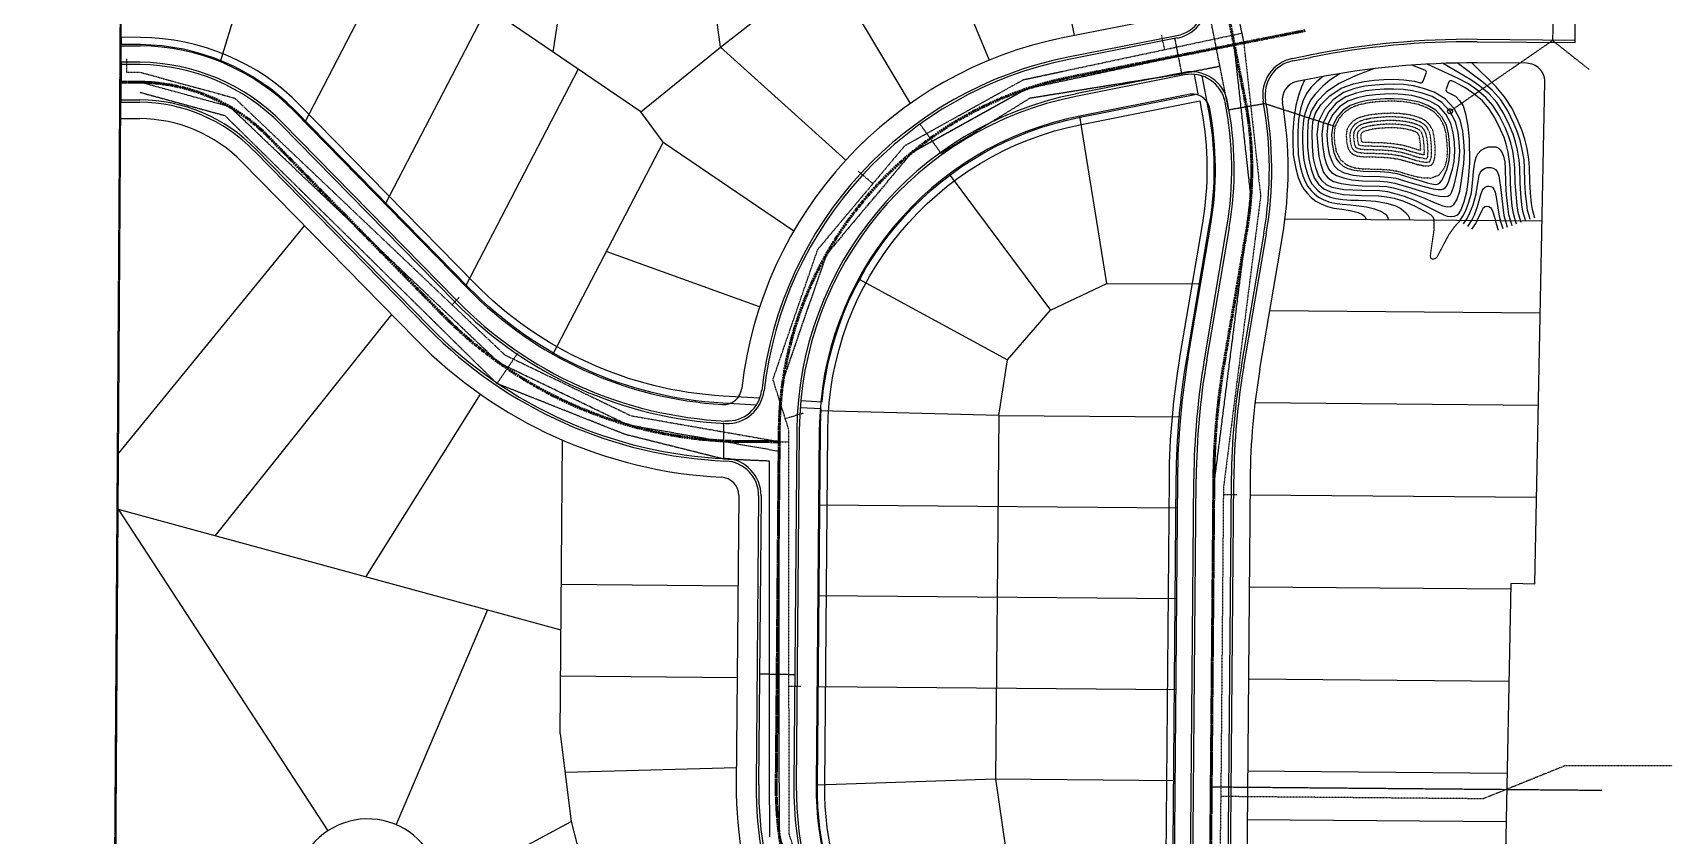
# Model space of a CAD drawing. Header units: metres. Extents: x 2434713 to 2437276, y 412026 to 418243.
# Drawn here: x 2435816 to 2437169, y 413608 to 414270 of the extents above; entities that cross this region are included whole.
import ezdxf

# ---------------------------------------------------------------- set-up
doc = ezdxf.new("R2010")
doc.units = ezdxf.units.M
for name, pattern in [('HIDDEN2', [0.1875, 0.125, -0.0625]), ('RES_SURVEY$0$CENTER', [2, 1.25, -0.25, 0.25, -0.25]), ('RES_SURVEY$0$DASHED', [0.75, 0.5, -0.25]), ('SANITARY', [1.7, 1.5, -0.2]), ('STORM', [0.6, 0.5, -0.1])]:
    doc.linetypes.add(name, pattern=pattern)
for name, color, linetype in [('P-CONT', 3, 'Continuous'), ('P-CURB', 2, 'Continuous'), ('P-SW', 241, 'Continuous'), ('P-U-SAN', 6, 'SANITARY'), ('P-U-STM', 4, 'STORM'), ('P-U-WAT', 7, 'HIDDEN2'), ('RES_SURVEY$0$E-LOTLINE', 1, 'RES_SURVEY$0$DASHED'), ('RES_SURVEY$0$P-LOTLINE', 3, 'Continuous')]:
    doc.layers.add(name, color=color, linetype=linetype)
doc.layers.add('RES_SURVEY$0$P-CL', color=7, linetype='RES_SURVEY$0$CENTER', lineweight=50, true_color=0xc2cc0000)

msp = doc.modelspace()

# ---------------------------------------------------------------- linework, layer by layer
at = {"layer": 'P-CONT'}
for points, elevation in [([(2436922.4, 414240.7), (2436908.2, 414235.1), (2436893.9, 414228.5), (2436883.7, 414221.6), (2436875.7, 414213.3), (2436870.9, 414205.6), (2436868.4, 414197.6), (2436867.8, 414188.3), (2436867.9, 414176), (2436868.9, 414166.1), (2436870.9, 414157.8), (2436873.4, 414150.7), (2436876.9, 414145.6), (2436881.5, 414141.5), (2436887, 414139), (2436897.6, 414136.8), (2436912.6, 414136.2), (2436926.9, 414135.9), (2436933.5, 414135.1), (2436939.3, 414133.8), (2436946.7, 414131.6), (2436956.2, 414127.7), (2436964.6, 414123.3), (2436969.5, 414120.3), (2436971.3, 414118.4), (2436972.3, 414116.2)], 954), ([(2437040.4, 414112.5), (2437038.9, 414117), (2437037.9, 414121.3), (2437036.9, 414127.4), (2437036, 414136.9), (2437035.4, 414146.4), (2437035.1, 414158.6), (2437034.6, 414164.2), (2437033.4, 414171.8), (2437031.9, 414178.4), (2437030.1, 414184), (2437027.3, 414190.5), (2437022.6, 414200.2), (2437017.7, 414208), (2437012.3, 414214.3), (2437005.3, 414220.1), (2436998.6, 414224.7), (2436989.5, 414229.6), (2436987.1, 414230.7), (2436986.3, 414230.8), (2436985.5, 414230.7), (2436984.9, 414230.2), (2436984.4, 414229.5), (2436982.3, 414224), (2436982.1, 414223.2), (2436982.3, 414222.4), (2436982.8, 414221.8), (2436983.3, 414221.4), (2436985.1, 414220.6), (2436990, 414218), (2436993.4, 414214.5), (2436996.4, 414210.1), (2436998.4, 414203.6), (2437000.3, 414193.4), (2437001.4, 414182.7), (2437001.5, 414163.2), (2437000.4, 414149.4), (2436999.2, 414139.2), (2436996.9, 414130.9), (2436994.6, 414124.9), (2436992.9, 414121.4), (2436991.4, 414119.8), (2436989, 414118.8), (2436986.2, 414118.5), (2436983.4, 414118.8), (2436980.8, 414119.8), (2436966.4, 414126.9), (2436957.9, 414131.4), (2436948, 414135.4), (2436940.3, 414137.6), (2436934.2, 414139), (2436927.2, 414139.9), (2436912.8, 414140.2), (2436898, 414140.8), (2436888.2, 414142.8), (2436883.7, 414144.9), (2436879.9, 414148.3), (2436877, 414152.5), (2436874.7, 414159), (2436872.9, 414166.7), (2436871.9, 414176.2), (2436871.8, 414188.2), (2436872.4, 414196.9), (2436874.6, 414204), (2436878.9, 414210.8), (2436886.3, 414218.5), (2436895.8, 414224.8), (2436905.8, 414228.3), (2436914.7, 414230.2), (2436923, 414231.3), (2436931, 414231.8), (2436939.1, 414232), (2436947.5, 414231.5), (2436956.1, 414230.4), (2436961, 414229.2), (2436961.8, 414229.2), (2436962.5, 414229.5), (2436963.1, 414230.1), (2436963.3, 414230.5), (2436965.9, 414237), (2436966, 414237.8), (2436965.8, 414238.6), (2436965.4, 414239.2), (2436964.8, 414239.6), (2436954, 414243.8)], 953), ([(2437044.2, 414113.7), (2437042.8, 414118.1), (2437041.8, 414122.1), (2437040.9, 414127.9), (2437040, 414137.2), (2437039.4, 414146.6), (2437039.1, 414158.8), (2437038.6, 414164.7), (2437037.4, 414172.6), (2437035.8, 414179.5), (2437033.8, 414185.4), (2437031, 414192.2), (2437026.1, 414202.1), (2437021, 414210.4), (2437015.1, 414217.1), (2437007.7, 414223.3), (2437000.7, 414228.2), (2436991.2, 414233.2), (2436966.8, 414244.6)], 952), ([(2437048, 414115), (2437046.6, 414119.2), (2437045.7, 414122.9), (2437044.9, 414128.5), (2437044, 414137.5), (2437043.4, 414146.7), (2437043.1, 414159), (2437042.6, 414165.2), (2437041.3, 414173.4), (2437039.6, 414180.5), (2437037.6, 414186.8), (2437034.6, 414193.9), (2437029.6, 414204), (2437024.2, 414212.8), (2437017.9, 414220), (2437010.2, 414226.4), (2437002.8, 414231.6), (2436979.3, 414245.2)], 951), ([(2437051.8, 414116.2), (2437050.5, 414120.4), (2437049.6, 414123.7), (2437048.8, 414129), (2437047.9, 414137.9), (2437047.4, 414146.9), (2437047.1, 414159.2), (2437046.6, 414165.6), (2437045.2, 414174.1), (2437043.5, 414181.6), (2437041.3, 414188.2), (2437038.3, 414195.5), (2437033.2, 414206), (2437027.4, 414215.2), (2437020.7, 414222.9), (2437012.6, 414229.6), (2436991.5, 414245.5)], 950), ([(2437055.6, 414117.4), (2437054.3, 414121.5), (2437053.6, 414124.5), (2437052.8, 414129.5), (2437051.9, 414138.2), (2437051.4, 414147.1), (2437051, 414159.4), (2437050.5, 414166.1), (2437049.2, 414174.9), (2437047.3, 414182.7), (2437045.1, 414189.5), (2437041.9, 414197.2), (2437036.7, 414207.9), (2437030.6, 414217.6), (2437023.5, 414225.8), (2437003.5, 414245.5)], 949), ([(2436865.4, 414231.2), (2436863, 414225.9), (2436860.5, 414218.7), (2436858.2, 414210.3), (2436856.5, 414199.4), (2436855.8, 414188.7), (2436855.8, 414180.6), (2436856.2, 414169.7), (2436857.1, 414164), (2436858.3, 414158.3), (2436860.3, 414151.1), (2436862.6, 414145.3), (2436865, 414141.2), (2436867.8, 414137.7), (2436871, 414134.4), (2436874.9, 414131.4), (2436879.1, 414129.1), (2436884.4, 414127.1), (2436889.6, 414125.7), (2436896.2, 414124.9), (2436903, 414123.7), (2436909.7, 414122), (2436913.2, 414120.5), (2436915.2, 414118.9), (2436915.9, 414117.7), (2436916.3, 414116.3)], 957), ([(2436880.7, 414234.3), (2436875.2, 414230), (2436870.9, 414225.4), (2436867.1, 414220.3), (2436864.1, 414214), (2436862, 414207.3), (2436860.5, 414198.9), (2436859.8, 414188.6), (2436859.8, 414180.7), (2436860.2, 414170.1), (2436861, 414164.7), (2436862.1, 414159.2), (2436864.1, 414152.4), (2436866.2, 414147.1), (2436868.3, 414143.5), (2436870.8, 414140.3), (2436873.7, 414137.4), (2436877, 414134.7), (2436880.7, 414132.8), (2436885.6, 414130.9), (2436890.4, 414129.7), (2436896.6, 414128.9), (2436903.4, 414128.3), (2436910.3, 414127.7), (2436916.7, 414126.8), (2436923.1, 414125.2), (2436929.1, 414122.8), (2436932.3, 414120.7), (2436933.7, 414119), (2436934.3, 414117.7), (2436934.5, 414116.3)], 956), ([(2436894.9, 414236.8), (2436886.3, 414231.3), (2436880.5, 414226.4), (2436874.2, 414219.7), (2436870.5, 414214.7), (2436867.8, 414209.5), (2436865.6, 414203.5), (2436864.5, 414198.4), (2436863.8, 414188.4), (2436863.8, 414180.7), (2436864.2, 414170.5), (2436865, 414165.4), (2436866, 414160.2), (2436867.9, 414153.7), (2436869.8, 414148.8), (2436871.6, 414145.7), (2436873.9, 414143), (2436876.4, 414140.3), (2436879.2, 414138.1), (2436882.4, 414136.4), (2436886.8, 414134.7), (2436891.2, 414133.6), (2436897.1, 414132.9), (2436903.6, 414132.3), (2436909.9, 414132.2), (2436916, 414131.9), (2436924.3, 414131.3), (2436933, 414129.9), (2436940.1, 414127.8), (2436944.8, 414125.4), (2436948.9, 414122.2), (2436951.1, 414119.5), (2436951.9, 414118), (2436952.2, 414116.2)], 955), ([(2436993.4, 414114.9), (2436996.2, 414119.1), (2436998.3, 414123.3), (2437000.7, 414129.7), (2437003.2, 414138.4), (2437004.4, 414149), (2437005, 414156), (2437006, 414163.6), (2437007, 414167.7), (2437008.5, 414170.6), (2437011.1, 414173.4), (2437014.2, 414175.2), (2437017.2, 414176.2), (2437020.8, 414176.4), (2437023.3, 414176.2), (2437025.3, 414175.5), (2437027, 414173.9), (2437028.7, 414171.3), (2437029.8, 414168.5), (2437030.7, 414163.7), (2437031.1, 414158.4), (2437031.4, 414146.2), (2437032, 414136.6), (2437033, 414126.9), (2437033.9, 414120.5), (2437035.1, 414115.9), (2437036.6, 414111.3)], 954), ([(2436996.7, 414112.7), (2436999.7, 414117.1), (2437002, 414121.8), (2437004.5, 414128.4), (2437007.1, 414137.6), (2437008.7, 414147.9), (2437009.7, 414152.8), (2437010.7, 414155.4), (2437012, 414156.9), (2437014, 414158.4), (2437016.3, 414159.1), (2437019.2, 414159.3), (2437021.2, 414158.8), (2437023.1, 414157.5), (2437024.7, 414155.4), (2437025.8, 414152.3), (2437026.5, 414148.5), (2437027.2, 414143), (2437028, 414136.2), (2437029, 414126.4), (2437030, 414119.7), (2437031.2, 414114.8), (2437032.8, 414110)], 955), ([(2437000.1, 414110.5), (2437003.2, 414115.1), (2437005.6, 414120.2), (2437008.3, 414127.1), (2437011, 414136.8), (2437012.2, 414140.4), (2437013.3, 414141.9), (2437014.5, 414143), (2437016.1, 414143.7), (2437017.7, 414143.9), (2437019.3, 414143.5), (2437020.6, 414142.9), (2437021.8, 414141.4), (2437022.7, 414138.9), (2437023.7, 414134.7), (2437025, 414125.9), (2437026.1, 414119), (2437027.4, 414113.7), (2437029, 414108.8)], 956), ([(2437003.4, 414108.3), (2437006.7, 414113.1), (2437009.3, 414118.6), (2437011.4, 414122.7), (2437013.2, 414126.2), (2437014.6, 414127.1), (2437016, 414127.4), (2437017.6, 414127.1), (2437018.9, 414126.3), (2437019.8, 414125), (2437020.8, 414122.5), (2437022.2, 414118.2), (2437023.6, 414112.6), (2437025.2, 414107.6)], 957)]:
    msp.add_lwpolyline(points, dxfattribs=dict(at, elevation=elevation))
at = {"layer": 'P-CONT', "flags": 128}
for points, elevation in [([(2436875.7, 414186.5), (2436876.4, 414177.1), (2436877.3, 414168.4), (2436878.8, 414161.7), (2436881.2, 414155.2), (2436884.8, 414150.8), (2436889.4, 414147.8), (2436895.7, 414146), (2436903.5, 414144.9), (2436913, 414144.2), (2436927.4, 414143.9), (2436933.5, 414143.4), (2436939, 414142.5), (2436952.3, 414138.6), (2436963.1, 414134.4), (2436973.2, 414130.1), (2436979.5, 414127.7), (2436983.1, 414126.8), (2436986.3, 414127.1), (2436988.8, 414128.7), (2436991.1, 414132.6), (2436993.6, 414139.7), (2436995.1, 414148.6), (2436996.8, 414162.5), (2436997.5, 414172.2), (2436997, 414180.7), (2436996.1, 414189.2), (2436993.8, 414198.5), (2436988.9, 414207.9), (2436981.4, 414216), (2436972.5, 414221.3), (2436963.7, 414224.5), (2436955.3, 414226.5), (2436947.1, 414227.6), (2436939, 414228), (2436931.2, 414227.8), (2436923.4, 414227.3), (2436915.3, 414226.3), (2436906.9, 414224.5), (2436897.7, 414221.2), (2436889, 414215.2), (2436881.9, 414207.1), (2436877, 414197.1)], 952), ([(2436879.7, 414186.4), (2436880.4, 414177.7), (2436881.7, 414168.4), (2436883.3, 414162.8), (2436885.3, 414158.2), (2436887.7, 414155.2), (2436891.8, 414152.7), (2436897.5, 414150.6), (2436904.6, 414149.1), (2436913.3, 414148.2), (2436927.6, 414147.9), (2436934, 414147.3), (2436939.9, 414146.4), (2436953.2, 414142.4), (2436962.9, 414139.3), (2436971.6, 414136.7), (2436977, 414135.6), (2436980.7, 414135.3), (2436983.6, 414135.6), (2436985.8, 414137), (2436987.1, 414139), (2436988.9, 414144.6), (2436990.9, 414152.8), (2436992.8, 414163.3), (2436993.5, 414172.3), (2436993, 414180.4), (2436992.2, 414188.4), (2436990, 414197), (2436985.5, 414205.6), (2436978.9, 414212.8), (2436970.8, 414217.7), (2436962.6, 414220.7), (2436954.6, 414222.5), (2436946.8, 414223.6), (2436939, 414224), (2436931.3, 414223.8), (2436923.7, 414223.3), (2436916, 414222.4), (2436908, 414220.6), (2436899.5, 414217.6), (2436891.6, 414212.2), (2436885.3, 414204.9), (2436880.9, 414195.9)], 951), ([(2436883.8, 414186.3), (2436884.3, 414178.2), (2436885.9, 414170.1), (2436887.9, 414164.4), (2436890, 414160.7), (2436892.8, 414157.7), (2436898.1, 414154.8), (2436905.6, 414153), (2436913.6, 414152.1), (2436927.8, 414151.9), (2436934.4, 414151.3), (2436940.8, 414150.3), (2436954.2, 414146.3), (2436964.2, 414143.5), (2436971.6, 414141.7), (2436976, 414141.1), (2436978.4, 414141.1), (2436980.1, 414141.6), (2436981.5, 414142.5), (2436982.8, 414144.1), (2436984.5, 414147.9), (2436986, 414152.7), (2436987.5, 414157.8), (2436988.9, 414164.1), (2436989.5, 414172.3), (2436989.1, 414180.1), (2436988.2, 414187.7), (2436986.2, 414195.6), (2436982.2, 414203.3), (2436976.3, 414209.7), (2436969, 414214.1), (2436961.4, 414216.8), (2436953.9, 414218.6), (2436946.4, 414219.6), (2436938.9, 414220), (2436931.5, 414219.8), (2436924.1, 414219.3), (2436916.7, 414218.4), (2436909.1, 414216.8), (2436901.3, 414214), (2436894.3, 414209.2), (2436888.6, 414202.6), (2436884.8, 414194.8)], 950), ([(2436887.8, 414186.2), (2436888.3, 414178.7), (2436889.7, 414171.5), (2436891.9, 414166.2), (2436894.2, 414163), (2436897.4, 414160.4), (2436901.3, 414158.4), (2436906.5, 414157), (2436913.8, 414156.1), (2436928, 414155.8), (2436934.9, 414155.3), (2436941.7, 414154.2), (2436955.2, 414150.2), (2436962.5, 414147.9), (2436966.8, 414146.5), (2436970.4, 414145.7), (2436973.4, 414145.3), (2436975.3, 414145.6), (2436976.8, 414146.4), (2436978.4, 414148.1), (2436980, 414150.6), (2436982.8, 414157.5), (2436984.9, 414164.9), (2436985.5, 414172.3), (2436985.1, 414179.8), (2436984.3, 414187), (2436982.5, 414194.2), (2436978.9, 414201), (2436973.8, 414206.6), (2436967.3, 414210.5), (2436960.3, 414213), (2436953.2, 414214.6), (2436946, 414215.6), (2436938.8, 414216), (2436931.7, 414215.8), (2436924.5, 414215.4), (2436917.4, 414214.5), (2436910.2, 414212.9), (2436903.2, 414210.4), (2436897, 414206.2), (2436892, 414200.4), (2436888.7, 414193.6)], 949)]:
    msp.add_lwpolyline(points, close=True, dxfattribs=dict(at, elevation=elevation))
at = {"layer": 'P-CONT', "linetype": 'HIDDEN2', "flags": 128}
for points, elevation in [([(2436889.8, 414186.2), (2436890.3, 414179), (2436891.7, 414172.1), (2436894.9, 414165.9), (2436900.3, 414161.3), (2436906.9, 414158.9), (2436914, 414158.1), (2436928.1, 414157.8), (2436935.2, 414157.3), (2436942.1, 414156.2), (2436955.6, 414152.2), (2436962.6, 414150.8), (2436969.9, 414150.5), (2436976.4, 414153), (2436980.8, 414158.5), (2436982.9, 414165.2), (2436983.5, 414172.4), (2436983.1, 414179.6), (2436982.3, 414186.7), (2436980.6, 414193.5), (2436977.3, 414199.8), (2436972.5, 414205), (2436966.4, 414208.6), (2436959.7, 414211.1), (2436952.8, 414212.7), (2436945.8, 414213.6), (2436938.8, 414214), (2436931.7, 414213.8), (2436924.7, 414213.4), (2436917.7, 414212.5), (2436910.8, 414211), (2436904.1, 414208.6), (2436898.3, 414204.7), (2436893.7, 414199.3), (2436890.6, 414193)], 948.5), ([(2436899.8, 414185.9), (2436900.2, 414180.3), (2436901.2, 414175.5), (2436902.9, 414172.3), (2436905.4, 414170.1), (2436909.2, 414168.7), (2436914.6, 414168.1), (2436928.6, 414167.8), (2436936.3, 414167.2), (2436944.4, 414165.9), (2436958.1, 414161.9), (2436963.7, 414160.7), (2436968.3, 414160.6), (2436970.2, 414161.3), (2436971.8, 414163.3), (2436973, 414167.2), (2436973.4, 414172.5), (2436973.1, 414178.8), (2436972.4, 414184.9), (2436971.2, 414189.9), (2436969, 414194), (2436966.1, 414197.2), (2436962.1, 414199.6), (2436956.9, 414201.5), (2436951, 414202.8), (2436944.9, 414203.6), (2436938.6, 414204), (2436932.2, 414203.8), (2436925.7, 414203.4), (2436919.4, 414202.6), (2436913.6, 414201.3), (2436908.7, 414199.6), (2436905.1, 414197.1), (2436902.1, 414193.7), (2436900.4, 414190.2)], 947.5), ([(2436902.8, 414185.8), (2436903.2, 414180.7), (2436904, 414176.5), (2436905.3, 414174.2), (2436906.9, 414172.8), (2436909.9, 414171.7), (2436914.8, 414171.1), (2436928.7, 414170.8), (2436936.7, 414170.2), (2436945, 414168.9), (2436958.8, 414164.8), (2436964.1, 414163.7), (2436967.8, 414163.6), (2436968.4, 414163.8), (2436969.1, 414164.7), (2436970.1, 414167.8), (2436970.4, 414172.5), (2436970.1, 414178.5), (2436969.5, 414184.4), (2436968.3, 414188.8), (2436966.6, 414192.3), (2436964.2, 414194.8), (2436960.8, 414196.8), (2436956, 414198.6), (2436950.5, 414199.9), (2436944.7, 414200.7), (2436938.6, 414201), (2436932.3, 414200.9), (2436926, 414200.4), (2436919.9, 414199.7), (2436914.4, 414198.5), (2436910, 414196.9), (2436907.1, 414194.9), (2436904.6, 414192), (2436903.3, 414189.3)], 946.5), ([(2436905.9, 414185.8), (2436906.2, 414181.1), (2436906.9, 414177.5), (2436907.6, 414176.1), (2436908.5, 414175.4), (2436910.6, 414174.6), (2436915, 414174.1), (2436928.9, 414173.8), (2436937.1, 414173.2), (2436945.7, 414171.8), (2436959.5, 414167.7), (2436964.4, 414166.7), (2436966.6, 414166.6), (2436967.1, 414168.3), (2436967.4, 414172.5), (2436967.1, 414178.3), (2436966.5, 414183.8), (2436965.5, 414187.8), (2436964.1, 414190.5), (2436962.3, 414192.5), (2436959.5, 414194.1), (2436955.2, 414195.7), (2436949.9, 414196.9), (2436944.4, 414197.7), (2436938.5, 414198), (2436932.4, 414197.9), (2436926.2, 414197.4), (2436920.4, 414196.7), (2436915.2, 414195.6), (2436911.4, 414194.2), (2436909.1, 414192.6), (2436907.1, 414190.4), (2436906.2, 414188.4)], 945.5), ([(2436908.9, 414185.7), (2436909.2, 414181.5), (2436909.8, 414178.5), (2436910, 414178), (2436911.3, 414177.6), (2436915.2, 414177.1), (2436929, 414176.8), (2436937.4, 414176.2), (2436946.4, 414174.7), (2436960.2, 414170.6), (2436964.2, 414169.8), (2436964.4, 414172.6), (2436964.1, 414178), (2436963.6, 414183.3), (2436962.7, 414186.7), (2436961.6, 414188.8), (2436960.4, 414190.1), (2436958.2, 414191.4), (2436954.3, 414192.8), (2436949.4, 414194), (2436944.1, 414194.7), (2436938.5, 414195), (2436932.5, 414194.9), (2436926.5, 414194.5), (2436920.9, 414193.7), (2436916, 414192.7), (2436912.8, 414191.5), (2436911.1, 414190.3), (2436909.7, 414188.7), (2436909.1, 414187.6)], 944.5), ([(2436911.9, 414185.6), (2436912.1, 414181.9), (2436912.4, 414180.5), (2436915.4, 414180.1), (2436929.2, 414179.8), (2436937.8, 414179.1), (2436947, 414177.7), (2436960.9, 414173.5), (2436961.4, 414173.4), (2436961.1, 414177.8), (2436960.6, 414182.7), (2436959.9, 414185.6), (2436959.1, 414187), (2436958.5, 414187.8), (2436957, 414188.7), (2436953.5, 414189.9), (2436948.8, 414191), (2436943.8, 414191.7), (2436938.4, 414192), (2436932.7, 414191.9), (2436926.8, 414191.5), (2436921.4, 414190.8), (2436916.9, 414189.8), (2436914.2, 414188.8), (2436913.1, 414188.1), (2436912.2, 414187), (2436912, 414186.7)], 943.5)]:
    msp.add_lwpolyline(points, close=True, dxfattribs=dict(at, elevation=elevation))
at = {"layer": 'P-CONT', "const_width": 1, "elevation": 954}
msp.add_lwpolyline([(2436993.4, 414114.9), (2436989.1, 414110.1), (2436984.7, 414104), (2436979.4, 414094.1), (2436975.1, 414085.7), (2436973.4, 414084.1), (2436971.3, 414083.5), (2436969.7, 414084.4), (2436969.3, 414086.1), (2436969.9, 414091.3), (2436971.6, 414102.8), (2436972.4, 414108), (2436972.3, 414116.2)], dxfattribs=at)
at = {"layer": 'P-CURB'}
for p, q in [((2437088.7, 414262.3), (2437088.7, 414307.3)), ((2436760.1, 414268), (2436670.4, 414250.3)), ((2436760.5, 414266.1), (2436670.8, 414248.3)), ((2437007.9, 414265), (2437088.7, 414264.3)), ((2436855.5, 414249.2), (2436870, 414252.1)), ((2437007.9, 414263), (2437088.7, 414262.3)), ((2435888.6, 414246.2), (2435888.5, 414213.2)), ((2435904.4, 414246.1), (2435888.6, 414246.2)), ((2435904.4, 414244.1), (2435888.6, 414244.2)), ((2436766.1, 414237.6), (2436676.4, 414219.9)), ((2436855.9, 414247.3), (2436870.4, 414250.1)), ((2436766.5, 414235.7), (2436676.8, 414217.9)), ((2435888.5, 414215.2), (2435904.2, 414215.1)), ((2435888.5, 414213.2), (2435904.2, 414213.1)), ((2436164, 414048.3), (2436020.5, 414194.7)), ((2436165.4, 414049.7), (2436022, 414196.1)), ((2435998.4, 414173), (2436141.8, 414026.6)), ((2435999.8, 414174.4), (2436143.3, 414028)), ((2436782.8, 414000.5), (2436801.4, 414110.2)), ((2436784.7, 414000.2), (2436803.4, 414109.8)), ((2436813.3, 413995.3), (2436832, 414105)), ((2436815.3, 413995), (2436834, 414104.6)), ((2436446.4, 413942.2), (2436443.9, 413649.7)), ((2436448.4, 413942.2), (2436445.9, 413649.7)), ((2436770.1, 413432), (2436774.1, 413902.3)), ((2436772.1, 413432), (2436776.1, 413902.3)), ((2436801.1, 413431.7), (2436805.1, 413902)), ((2436803.1, 413431.7), (2436807.1, 413902)), ((2436414.9, 413888.3), (2436412.9, 413650)), ((2436416.9, 413888.2), (2436414.9, 413650))]:
    msp.add_line(p, q, dxfattribs=at)
for centre, radius, start, end in [((2436754.6, 414296), 28.5, 281.2051, 12.3723), ((2436754.6, 414296), 30.5, 281.2051, 12.3723), ((2437002, 413585.5), 679.5, 89.5034, 101.2051), ((2437002, 413585.5), 677.5, 89.5034, 101.2051), ((2435903, 414079.6), 166.5, 44.4167, 89.5169), ((2435903, 414079.6), 164.5, 44.4167, 89.5169), ((2436731.9, 413939.8), 316.5, 101.2051, 173.5644), ((2436731.9, 413939.8), 314.5, 101.2051, 173.5644), ((2436772, 414207.7), 30.5, 11.302, 101.2051), ((2436861.4, 414219.3), 30.5, 101.2051, 190.2802), ((2436861.4, 414219.3), 28.5, 101.2051, 190.2802), ((2436772, 414207.7), 28.5, 11.302, 101.2051), ((2435903, 414079.6), 135.5, 44.4167, 89.5169), ((2435903, 414079.6), 133.5, 44.4167, 89.5169), ((2436731.9, 413939.8), 285.5, 101.2051, 179.5169), ((2436731.9, 413939.8), 283.5, 101.2051, 179.5169), ((2436521.9, 414157.7), 283.5, 350.3416, 11.302), ((2436521.9, 414157.7), 285.5, 350.3416, 11.302), ((2436521.9, 414157.7), 314.5, 350.3416, 10.2802), ((2436521.9, 414157.7), 316.5, 350.3416, 10.2802), ((2436403.6, 414283.1), 335.5, 224.4167, 267.2625), ((2436403.6, 414283.1), 333.5, 224.4167, 267.2625), ((2436403.6, 414283.1), 366.5, 224.4167, 267.5063), ((2436403.6, 414283.1), 364.5, 224.4167, 267.5063), ((2437390.5, 413897.1), 616.5, 170.3416, 179.5169), ((2437390.5, 413897.1), 614.5, 170.3416, 179.5169), ((2437390.5, 413897.1), 585.5, 170.3416, 179.5169), ((2437390.5, 413897.1), 583.5, 170.3416, 179.5169), ((2436389, 413978.5), 30.5, 267.2625, 353.5644), ((2436389, 413978.5), 28.5, 267.2625, 353.5644), ((2436386.4, 413888.5), 28.5, 359.5169, 87.5063), ((2436386.4, 413888.5), 30.5, 359.5169, 87.5063), ((2436729.4, 413647.3), 316.5, 179.5169, 201.1774), ((2436729.4, 413647.3), 314.5, 179.5169, 201.1774), ((2436729.4, 413647.3), 285.5, 179.5169, 210.3064), ((2436729.4, 413647.3), 283.5, 179.5169, 210.3064)]:
    msp.add_arc(centre, radius, start, end, dxfattribs=at)
at = {"layer": 'P-SW'}
for points in [[(2436415.9, 413968.9), (2436385.6, 413970.6, -0.186608), (2436180, 414064.1), (2436036.6, 414210.5, 0.199367), (2435904.6, 414266.6), (2435888.8, 414266.7)], [(2436413, 413963), (2436385.2, 413964.7, -0.186608), (2436175.8, 414059.9), (2436032.3, 414206.3, 0.199367), (2435904.6, 414260.6), (2435888.8, 414260.7)], [(2436449.7, 413966.9), (2436467.2, 413965.9, -0.330507), (2436680.2, 414200.7), (2436777.7, 414220), (2436774.5, 414236.1)], [(2436605, 413296, 0.010611), (2436602.6, 413310.3), (2436648.1, 413314.7, 0.383639), (2436755.6, 413432.1), (2436759.6, 413902.4, -0.040056), (2436768.5, 414002.9), (2436787.1, 414112.6, 0.088748), (2436786.3, 414207.3), (2436780.9, 414234.8)], [(2436598.9, 413296.6, 0.094918), (2436557, 413415.1), (2436499.8, 413513.1, -0.135159), (2436463.4, 413649.6), (2436465.9, 413942, -0.016855), (2436466.6, 413960), (2436449.2, 413961)]]:
    msp.add_lwpolyline(points, format="xyb", dxfattribs=at)
msp.add_lwpolyline([(2435888.8, 414266.7), (2435888.8, 414260.7)], dxfattribs=at)
msp.add_lwpolyline([(2436778.9, 414214.2), (2436780.4, 414206.2, -0.088748), (2436781.2, 414113.6), (2436762.6, 414004, 0.040056), (2436753.6, 413902.5), (2436749.6, 413432.2, -0.383639), (2436647.5, 413320.7), (2436601.5, 413316.2, 0.080884), (2436562.2, 413418.2), (2436504.9, 413516.1, -0.135159), (2436469.4, 413649.5), (2436471.9, 413942, -0.355651), (2436681.3, 414194.8)], format="xyb", close=True, dxfattribs=at)
at = {"layer": 'P-U-SAN'}
for p, q in [((2436807.4, 414260.6), (2436636.2, 414224.1)), ((2436821.1, 414135.8), (2436807.4, 414260.6)), ((2435978.4, 414209.3), (2435904.3, 414229.6)), ((2436636.2, 414224.1), (2436540.9, 414171.1)), ((2436200.7, 413997.9), (2435978.4, 414209.3)), ((2436540.9, 414171.1), (2436470.8, 414087.5)), ((2436790.5, 413895.3), (2436821.1, 414135.8)), ((2436470.8, 414087.5), (2436435.2, 413984.4)), ((2436306.9, 413946.7), (2436200.7, 413997.9)), ((2436431.7, 413924.9), (2436306.9, 413946.7)), ((2436432, 413608.2), (2436431.7, 413924.9)), ((2436788.4, 413648.1), (2436790.5, 413895.3)), ((2436785.5, 413414.8), (2436788.4, 413648.1)), ((2436788.4, 413648.1), (2437110.9, 413645.3)), ((2436465.6, 413504.4), (2436432, 413608.2))]:
    msp.add_line(p, q, dxfattribs=at)
at = {"layer": 'P-U-STM'}
for p, q in [((2437070.6, 414306), (2437070.2, 414264)), ((2436764.2, 414236.7), (2436758.4, 414266.2)), ((2437070.2, 414264), (2436985.5, 414205.6)), ((2437070.2, 414264), (2437100.4, 414240.1)), ((2436802.7, 414206.9), (2436832.2, 414212)), ((2436890.6, 414193), (2436832.2, 414212)), ((2436304.7, 413938.9), (2436198.9, 413980.9)), ((2436386.3, 413918.5), (2436386, 413948.6)), ((2436386.3, 413918.5), (2436304.7, 413938.9)), ((2436423.9, 413741), (2436445.2, 413740.9)), ((2436424, 413606.9), (2436423.9, 413741))]:
    msp.add_line(p, q, dxfattribs=at)
for points in [[(2436802.7, 414206.9), (2436782.5, 414309.3)], [(2436764.2, 414236.7), (2436795.6, 414242.9)], [(2436547.8, 414195.4), (2436565.3, 414171), (2436639, 414216.6), (2436764.2, 414236.7)], [(2435904.2, 414221.3), (2435974.3, 414202.1)], [(2435974.3, 414202.1), (2436198.9, 413980.9)], [(2436215.8, 414005.7), (2436198.9, 413980.9)], [(2436423.9, 413741), (2436423.8, 413916.9), (2436386.3, 413918.5)], [(2436423.9, 413741), (2436415.2, 413741.1)]]:
    msp.add_lwpolyline(points, dxfattribs=at)
msp.add_circle((2436985.5, 414205.6), 2, dxfattribs=at)
at = {"layer": 'P-U-WAT'}
for points in [[(2436815.6, 414562.2), (2436796.7, 414382.4), (2436798.9, 414339.1), (2436815.3, 414262.2), (2436829.2, 414135.7), (2436798.5, 413894.8), (2436796.4, 413648), (2436793.4, 413413.2), (2436763.5, 413338.5), (2436700, 413288.1), (2436581.5, 413269.8), (2436574.8, 413270.4)], [(2436333.3, 412933.7), (2436329.1, 412944), (2436435.3, 412987.2), (2436517, 413063.9), (2436567.3, 413169.7), (2436575.3, 413276.4), (2436548.2, 413376), (2436473, 413507.7), (2436440, 413609.4), (2436439.8, 413942.7), (2436426.7, 413984.3), (2436463.7, 414091.6), (2436535.7, 414177.4), (2436633.4, 414231.7), (2436813.6, 414270.1)], [(2436747.2, 414268.5), (2436749.8, 414256.5)], [(2435893.1, 414249.2), (2435893, 414237.9), (2435904.4, 414237.8), (2435982.4, 414216.5), (2436205.3, 414004.6), (2436309.4, 413954.4), (2436432.4, 413932.9), (2436439.8, 413932.9)], [(2436496.9, 414156.3), (2436509.2, 414145.9)], [(2436167.5, 414051.8), (2436161.9, 414045.9)], [(2436451.9, 413956.5), (2436436.9, 413951.8)], [(2436809.9, 413889), (2436798.4, 413889.1)], [(2436449.6, 413731), (2436439.9, 413731)], [(2437168.9, 413665.3), (2437080.1, 413665.3), (2437012.9, 413638.2), (2436796.3, 413640.1)]]:
    msp.add_lwpolyline(points, dxfattribs=at)
at = {"layer": 'RES_SURVEY$0$E-LOTLINE'}
msp.add_line((2435896.6, 415615.7), (2435882.4, 413461.5), dxfattribs=at)
at = {"layer": 'RES_SURVEY$0$P-CL'}
for p, q in [((2436866, 414272.2), (2436673.6, 414234.1)), ((2436431.9, 413942.3), (2436429.4, 413649.8))]:
    msp.add_line(p, q, dxfattribs=at)
for points in [[(2436567.4, 413275.7), (2436651.1, 413283.8, 0.383639), (2436786.6, 413431.9), (2436790.6, 413902.1, -0.040056), (2436799, 413997.7), (2436817.7, 414107.4, 0.091286), (2436816.2, 414216), (2436797.1, 414312.6, -0.075201), (2436792.3, 414417.2), (2436815.3, 414635.6, 0.024065), (2436819.6, 414712.5), (2436824.1, 415245.7, 0.193196), (2436701.9, 415557.9), (2436542.9, 415726.9, 0.104206), (2436289.1, 415903.6), (2436139.4, 415967, 0.292952), (2435926.6, 415930.6), (2435807.6, 415822, -0.230451), (2435639.7, 415772.6), (2435491.2, 415797.5, 0.102218), (2435309.2, 415790.8), (2435200, 415763.9, -0.090826), (2435074.1, 415756.4), (2434736, 415797.7)], [(2435888.6, 414229.7), (2435904.3, 414229.6, -0.199367), (2436010.2, 414184.6), (2436153.6, 414038.2, 0.199367), (2436400.7, 413933.1), (2436431.8, 413932.9)]]:
    msp.add_lwpolyline(points, format="xyb", dxfattribs=at)
for centre, start, end in [((2436731.9, 413939.8), 101.2051, 179.5169), ((2436729.4, 413647.3), 179.5169, 210.3064)]:
    msp.add_arc(centre, 300, start, end, dxfattribs=at)
at = {"layer": 'RES_SURVEY$0$P-LOTLINE'}
for p, q in [((2435883.6, 413461.9), (2435897.6, 415615.8)), ((2436245.2, 414254.5), (2436275, 414447.6)), ((2436383.5, 414258.4), (2436357.8, 414448.2)), ((2436019.6, 414408.3), (2435970.5, 414246.5)), ((2436317.7, 414205.1), (2436019.6, 414408.3)), ((2436649.1, 414400.5), (2436675.3, 414268.1)), ((2436554.7, 414369.9), (2436605.1, 414247.7)), ((2436116.1, 414342.5), (2436040.3, 414196.7)), ((2436383.5, 414258.4), (2436471, 414327.4)), ((2436471, 414327.4), (2436539.9, 414211.9)), ((2436191, 414291.5), (2436106.6, 414129)), ((2436756.9, 414284.2), (2436667.2, 414266.5)), ((2435888.8, 414259.7), (2435904.5, 414259.6)), ((2436317.7, 414205.1), (2436383.5, 414258.4)), ((2436486.9, 414165.4), (2436383.5, 414258.4)), ((2436265.9, 414240.5), (2436172.9, 414061.4)), ((2437048.9, 414245.2), (2437007.8, 414245.5)), ((2436873.8, 414233), (2436859.2, 414230.1)), ((2437055.6, 413815.4), (2437063.7, 414229.9)), ((2436769.7, 414219.5), (2436680, 414201.7)), ((2435888.3, 414199.7), (2435904, 414199.6)), ((2436031.6, 414205.6), (2436175, 414059.2)), ((2436336, 414180.1), (2436317.7, 414205.1)), ((2436702.3, 414063.5), (2436680, 414201.7)), ((2436336, 414180.1), (2436245.1, 414005.1)), ((2436336, 414180.1), (2436443.9, 414107)), ((2435988.7, 414163.6), (2436132.2, 414017.2)), ((2436572, 414153.7), (2436655.8, 414041.5)), ((2437061.5, 414114.9), (2436849.4, 414116.7)), ((2435886.6, 413923.3), (2436040, 414111.2)), ((2436769.5, 414002.8), (2436788.1, 414112.4)), ((2436828.6, 413992.7), (2436847.3, 414102.4)), ((2436415.7, 414044.3), (2436289.1, 414089.8)), ((2436497.3, 414067.3), (2436620.3, 414000.4)), ((2436655.8, 414041.5), (2436702.3, 414063.5)), ((2436702.3, 414063.5), (2436779.7, 414063.1)), ((2436111.9, 414037.9), (2435966.2, 413855.5)), ((2436620.3, 414000.4), (2436655.8, 414041.5)), ((2437060, 414038.9), (2436836.8, 414040.8)), ((2436613, 413954.6), (2436620.3, 414000.4)), ((2436185.1, 413972.2), (2436090.7, 413821.6)), ((2436613, 413954.6), (2436465.5, 413958.3)), ((2436613, 413954.6), (2436610.5, 413654.7)), ((2436613, 413954.6), (2436763.1, 413953.4)), ((2437058.5, 413962.9), (2436824.6, 413964.9)), ((2436464.9, 413942.1), (2436462.4, 413649.6)), ((2436251, 413691.8), (2436253.1, 413934.2)), ((2436760.6, 413902.4), (2436756.6, 413432.1)), ((2436820.6, 413901.9), (2436816.6, 413431.6)), ((2436398.4, 413888.5), (2436396.4, 413650.1)), ((2437057, 413886.9), (2436820.4, 413888.9)), ((2435886.3, 413877.2), (2436059.4, 413611.9)), ((2435886.3, 413877.2), (2436251.7, 413777.7)), ((2436464.4, 413880.9), (2436760.4, 413878.4)), ((2436252.1, 413815.3), (2436397.8, 413814.1)), ((2436463.7, 413805.9), (2436759.7, 413803.4)), ((2437035.5, 413811.1), (2436819.8, 413812.9)), ((2437035.6, 413815.8), (2437019.1, 412980.6)), ((2437055.6, 413815.4), (2437035.6, 413815.8)), ((2436191, 413794.2), (2436115.6, 413616.9)), ((2436251.4, 413739.6), (2436397.2, 413738.4)), ((2437034, 413735.1), (2436819.2, 413736.9)), ((2436463.1, 413730.9), (2436759.1, 413728.4)), ((2436251, 413691.8), (2436260.2, 413619.5)), ((2436396.5, 413663.8), (2436255.1, 413660)), ((2437032.5, 413659.1), (2436818.5, 413660.9)), ((2436462.4, 413649.6), (2436610.5, 413654.7)), ((2436610.5, 413654.7), (2436621.9, 413575.4)), ((2436610.5, 413654.7), (2436758.5, 413653.4)), ((2436154, 413562.6), (2436260.2, 413619.5)), ((2436260.2, 413619.5), (2436303.9, 413448.6)), ((2437031.7, 413619.1), (2436818.2, 413620.9))]:
    msp.add_line(p, q, dxfattribs=at)
for centre, radius, start, end in [((2436731.9, 413939.8), 333, 101.2051, 173.5938), ((2435903, 414079.6), 180, 44.4167, 89.5169), ((2437002, 413585.5), 660, 89.5034, 101.2051), ((2437048.7, 414230.2), 15, 358.8725, 89.5036), ((2436862.1, 414215.4), 15, 101.2051, 189.6158), ((2436772.6, 414204.8), 15, 10.6279, 101.2051), ((2436521.9, 414157.7), 330, 350.3416, 9.6158), ((2435903, 414079.6), 120, 44.4167, 89.5169), ((2436731.9, 413939.8), 267, 101.2051, 179.5169), ((2436521.9, 414157.7), 270, 350.3416, 10.6279), ((2436403.6, 414283.1), 320, 224.4167, 266.6979), ((2436403.6, 414283.1), 380, 224.4167, 267.0708), ((2437390.5, 413897.1), 630, 170.3416, 179.5169), ((2437390.5, 413897.1), 570, 170.3416, 179.5169), ((2436386, 413978.6), 15, 266.6979, 353.5938), ((2436383.4, 413888.6), 15, 359.5169, 87.0708), ((2436729.4, 413647.3), 333, 179.5169, 201.2568), ((2436729.4, 413647.3), 267, 179.5169, 210.3064), ((2436092.2, 413561.6), 60, 14.7615, 231.0245)]:
    msp.add_arc(centre, radius, start, end, dxfattribs=at)

doc.saveas('drawing.dxf')
